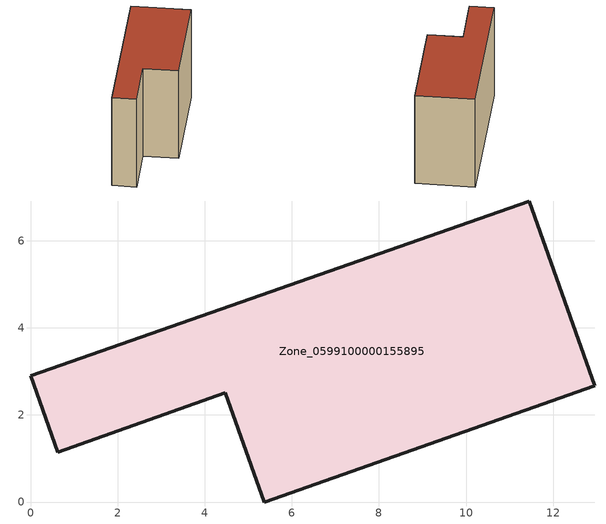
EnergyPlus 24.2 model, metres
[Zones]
Zone_0599100000155895
 floor ground (C_G): 4.47,2.51 0.63,1.14 0,2.9 11.45,6.91 12.96,2.67 5.36,0 z0.4
 wall outside (C_F): 11.45,6.91 0,2.9 0.63,1.14 4.47,2.51 5.36,0 12.96,2.67 11.45,6.91 z0.4:8.24
 roof outside (C_R): 5.36,0 12.96,2.67 11.45,6.91 0,2.9 0.63,1.14 4.47,2.51 z8.24
[BUILDING]
Pand.0599100000155895: North Axis=0; Terrain=City; Loads Convergence Tolerance Value=0.04; Temperature Convergence Tolerance Value=0.4; Solar Distribution=FullExterior; Maximum Number of Warmup Days=25; Minimum Number of Warmup Days=1
[Site:Location]
Rotterdam.The.Hague.AP_ZH_NLD Design_Conditions: Latitude=51.96; Longitude=4.45; Time Zone=1; Elevation=-4.5
[SITE:GROUNDTEMPERATURE:BUILDINGSURFACE]
18, 18, 18, 18, 18, 18, 18, 18, 18, 18, 18, 18
[MATERIAL] Thermal Absorptance=0.9; Solar Absorptance=0.7; Visible Absorptance=0.7
Name | Roughness | Thickness | Conductivity | Density | Specific Heat
G.TI.1946 | MediumSmooth | 0.15 | 1 | 540 | 1210
F.TI.1946 | Rough | 0.3 | 0.857143 | 1920 | 840
R.TI.1946 | MediumRough | 0.2 | 0.1 | 1500 | 1000
[CONSTRUCTION]
C_G: G.TI.1946
C_F: F.TI.1946
C_R: R.TI.1946
[ZONE]
Zone_0599100000155895: Type=1; Multiplier=1; Ceiling Height=Autocalculate; Volume=Autocalculate; Floor Area=autocalculate; Part of Total Floor Area=Yes
[ZONEINFILTRATION:DESIGNFLOWRATE]
Infil_Zone_0599100000155895: Zone or ZoneList or Space or SpaceList=Zone_0599100000155895; Schedule=AlwaysOn; Design Flow Rate Calculation Method=Flow/Area; Flow Rate per Floor Area=0.003; Constant Term Coefficient=1; Temperature Term Coefficient=0; Velocity Term Coefficient=0; Velocity Squared Term Coefficient=0
[HVACTEMPLATE:ZONE:IDEALLOADSAIRSYSTEM]
Zone_0599100000155895: Maximum Heating Supply Air Temperature=50; Minimum Cooling Supply Air Temperature=13; Maximum Heating Supply Air Humidity Ratio=0.0156; Minimum Cooling Supply Air Humidity Ratio=0.0077; Heating Limit=NoLimit; Cooling Limit=NoLimit; Dehumidification Control Type=ConstantSensibleHeatRatio; Cooling Sensible Heat Ratio=0.7; Dehumidification Setpoint=60; Humidification Control Type=None; Humidification Setpoint=30; Outdoor Air Method=None; Outdoor Air Flow Rate per Person=0.00944; Outdoor Air Flow Rate per Zone Floor Area=0; Outdoor Air Flow Rate per Zone=0; Demand Controlled Ventilation Type=None; Outdoor Air Economizer Type=NoEconomizer; Heat Recovery Type=None; Sensible Heat Recovery Effectiveness=0.7; Latent Heat Recovery Effectiveness=0.65
[ZONECONTROL:THERMOSTAT]
ThermostatControl_Zone_0599100000155895: Zone or ZoneList=Zone_0599100000155895; Control Type Schedule=DualSetpointControlType; Control 1=Thermostat_Zone_0599100000155895; Temperature Difference Between Cutout And Setpoint=0
[THERMOSTATSETPOINT:DUALSETPOINT]
Thermostat_Zone_0599100000155895: Heating Setpoint Temperature Schedule=HeatingSetpoint_Zone_0599100000155895; Cooling Setpoint Temperature Schedule=CoolingSetpoint_Zone_0599100000155895
[SCHEDULE:COMPACT]
HeatingSetpoint_Zone_0599100000155895: Through: 12/31, For: AllDays, Until: 24:00, 21
CoolingSetpoint_Zone_0599100000155895: Through: 12/31, For: AllDays, Until: 24:00, 24
DualSetpointControlType: Through: 12/31, For: AllDays, Until: 24:00, 4
AlwaysOn: Through: 12/31, For: AllDays, Until: 24:00, 1
